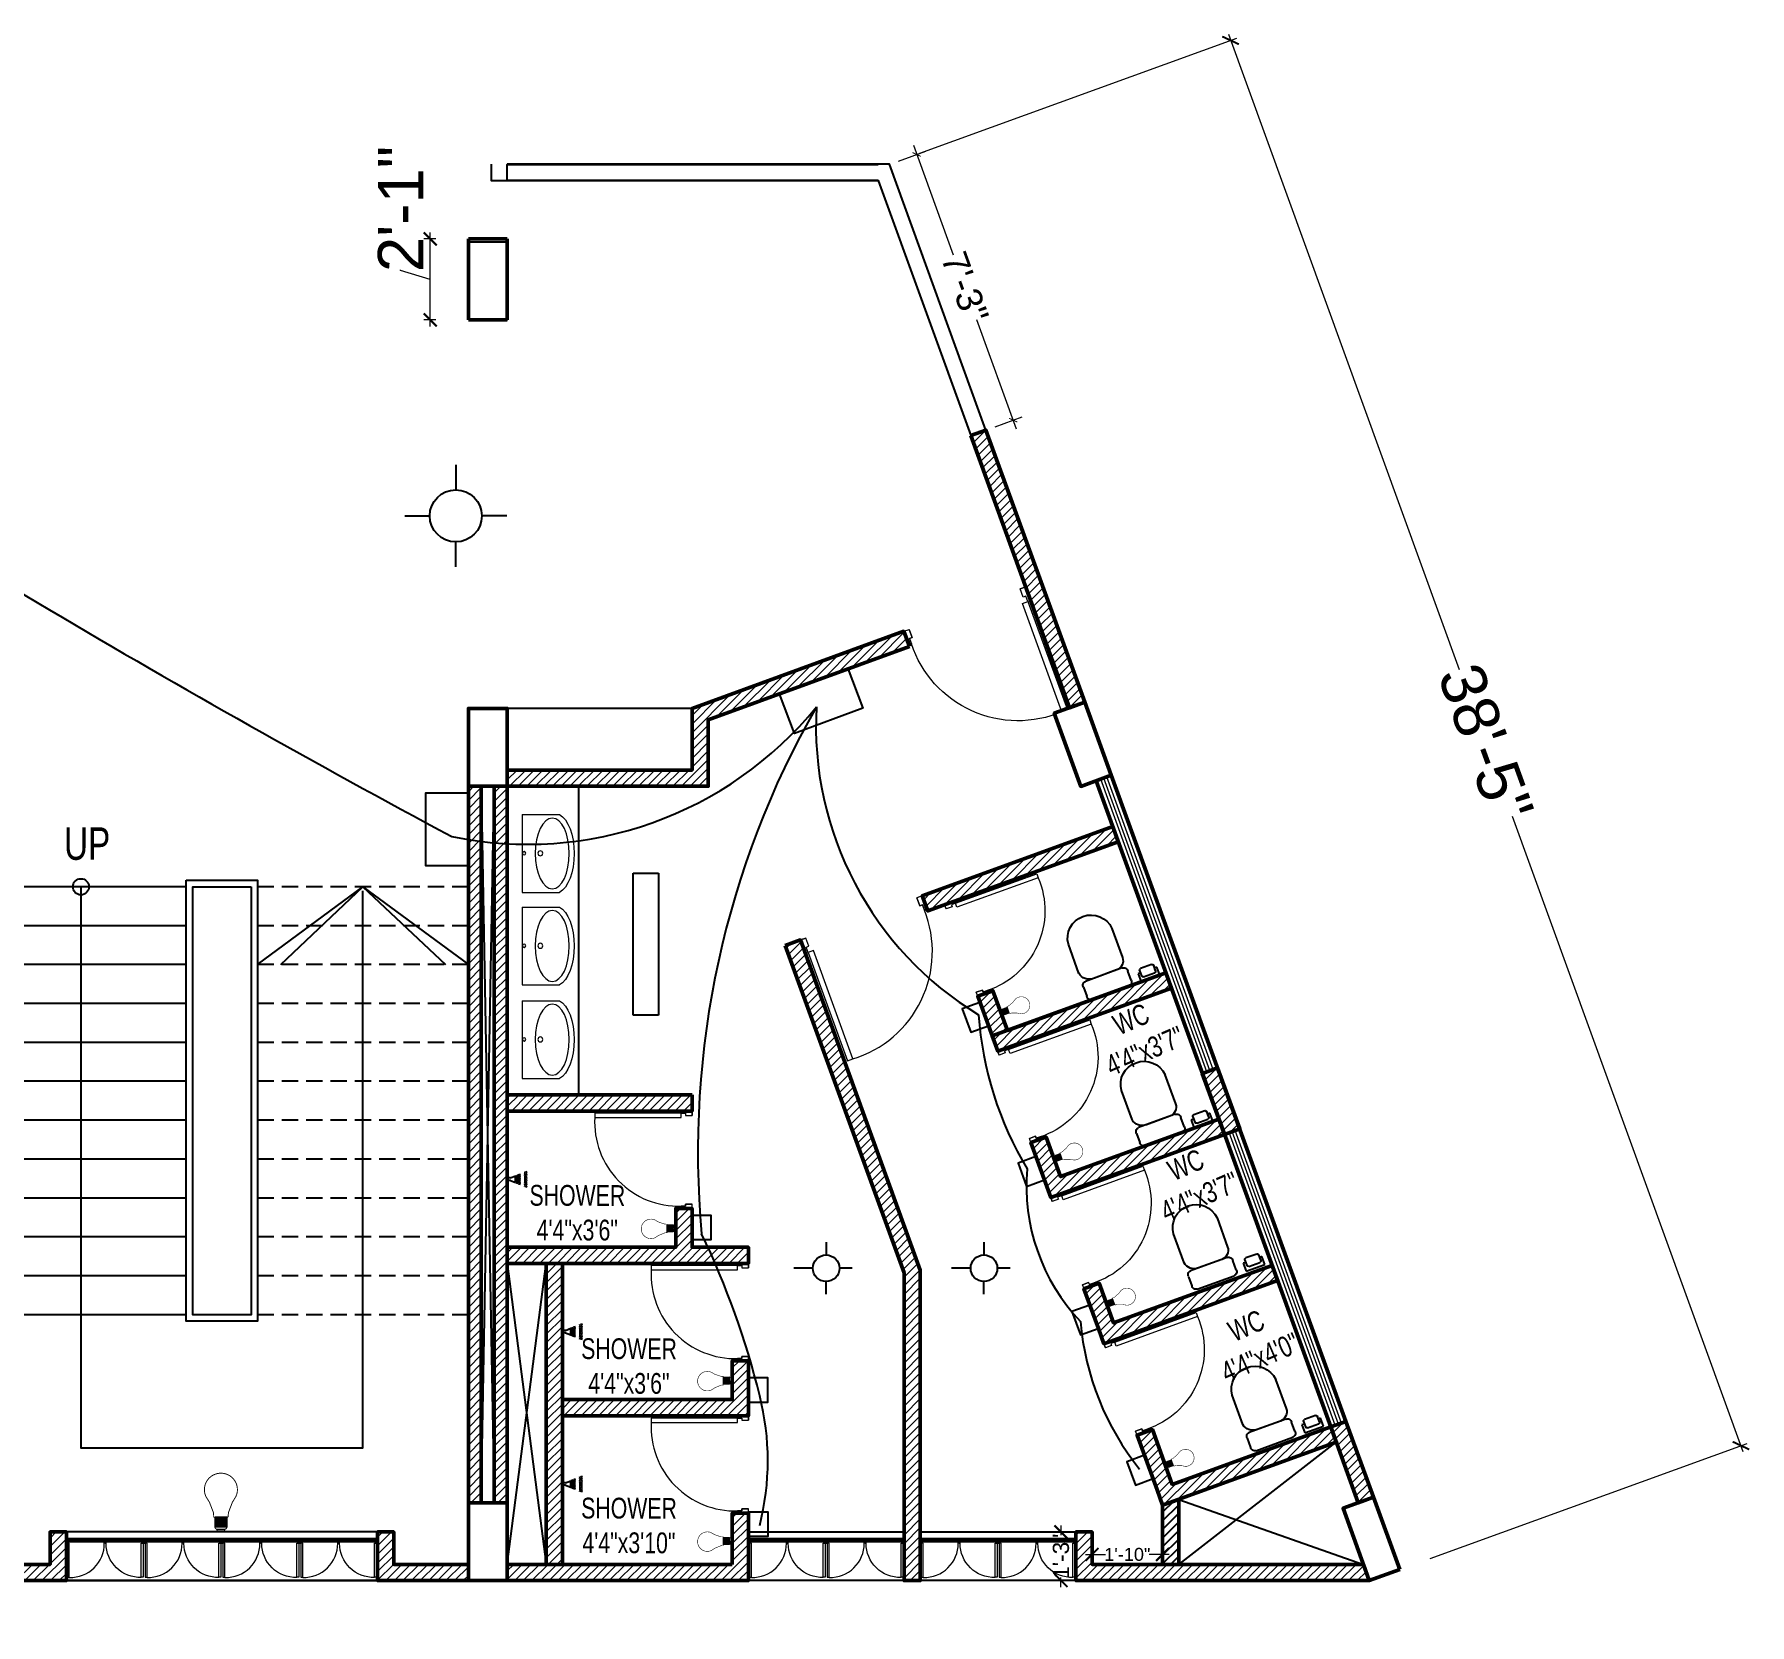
# Model space of a CAD drawing. Header units: inches. Extents: x -20263 to 10253, y -4567 to 3195.
# Drawn here: x -4555 to -4026, y 31 to 522 of the extents above; entities that cross this region are included whole.
import ezdxf

# ---------------------------------------------------------------- set-up
doc = ezdxf.new("R2010")
doc.units = ezdxf.units.IN
doc.header["$MEASUREMENT"] = 0
doc.linetypes.add('DASHED2', pattern=[0.375, 0.25, -0.125])
for name, color, linetype, lineweight in [('A-TEXT', 7, 'Continuous', 5), ('ar-DOOR-WOOD', 44, 'Continuous', 0), ('column', 1, 'Continuous', 50), ('Dimension', 18, 'Continuous', 9), ('illustr-TOILET FIXTURE', 171, 'Continuous', 0), ('Main Wall', 250, 'Continuous', 13), ('window', 160, 'Continuous', 9)]:
    doc.layers.add(name, color=color, linetype=linetype, lineweight=lineweight)
for name, color, linetype in [('BOX', 7, 'Continuous'), ('conduit', 160, 'Continuous'), ('Electrical Installation', 50, 'Continuous'), ('plug ins', 7, 'Continuous')]:
    doc.layers.add(name, color=color, linetype=linetype)
doc.layers.add('hatch brick', color=32, linetype='Continuous', lineweight=0, transparency=0.4)
doc.styles.add('SIMPLE', font='romantic.ttf')
doc.styles.get("Standard").update_dxf_attribs({"font": 'arial.ttf'})
doc.dimstyles.new('Architectural', dxfattribs={"dimtxt": 14, "dimasz": 4, "dimexe": 2, "dimexo": 10, "dimgap": 0.09, "dimtad": 0, "dimdec": 0, "dimzin": 0, "dimdsep": 46, "dimlunit": 4, "dimtxsty": 'Standard', "dimblk": 'ARCHTICK', "dimcen": 0.09, "dimdle": 2, "dimclrd": 256, "dimclre": 256, "dimclrt": 256, "dimadec": 0, "dimazin": 0, "dimtfac": 1, "dimtdec": 0, "dimtofl": 0, "dimtmove": 1, "dimatfit": 2, "dimfxl": 12, "dimtolj": 1, "dimtzin": 0, "dimlwd": -1, "dimlwe": -1, "dimarcsym": 0})
doc.dimstyles.new('Architectural small', dxfattribs={"dimtxt": 8, "dimasz": 2, "dimexe": 3, "dimexo": 3, "dimgap": 0.09, "dimtad": 0, "dimdec": 0, "dimzin": 0, "dimdsep": 46, "dimlunit": 4, "dimtxsty": 'Standard', "dimblk": 'ARCHTICK', "dimcen": 0.09, "dimdle": 3, "dimclrd": 6, "dimclre": 6, "dimclrt": 5, "dimadec": 0, "dimazin": 0, "dimtfac": 1, "dimtdec": 0, "dimtofl": 0, "dimtmove": 1, "dimatfit": 2, "dimfxl": 12, "dimtolj": 1, "dimtzin": 0, "dimlwd": 18, "dimlwe": 18, "dimarcsym": 0})

# ---------------------------------------------------------------- blocks, each defined once
blk = doc.blocks.new('_ArchTick')
at = {"color": 0, "linetype": 'ByBlock', "const_width": 0.15}
blk.add_lwpolyline([(-0.5, -0.5), (0.5, 0.5)], dxfattribs=at)
blk = doc.blocks.new('*D127')
at = {"layer": 'Defpoints', "color": 0, "transparency": 16777216}
for p in [(-4291.67, 481.67), (-4029.01, 86.5), (-4134.24, 48.28)]:
    blk.add_point(p, dxfattribs=at)
at = {"layer": 'Dimension', "transparency": 16777216}
for p, q in [((-4282.27, 485.09), (-4184.56, 520.58)), ((-4187.12, 521.78), (-4115.96, 325.88)), ((-4028.33, 84.62), (-4099.49, 280.52)), ((-4124.85, 51.69), (-4027.13, 87.18))]:
    blk.add_line(p, q, dxfattribs=at)
at = {"layer": 'Dimension', "transparency": 16777216, "xscale": 4, "yscale": 4, "zscale": 4}
for p, rotation in [((-4186.44, 519.9), 109.9628844869782), ((-4029.01, 86.5), 289.9628844869782)]:
    blk.add_blockref('_ArchTick', p, dxfattribs=dict(at, rotation=rotation))
at = {"layer": 'Dimension', "transparency": 16777216, "insert": (-4107.73, 303.2), "char_height": 14, "attachment_point": 5, "rotation": 289.9629}
blk.add_mtext('\\A1;38\'-5"', dxfattribs=at)
blk = doc.blocks.new('*D129')
at = {"layer": 'Defpoints', "color": 0, "transparency": 16777216}
for p in [(-4291.67, 481.67), (-4253.51, 402.78), (-4261.91, 399.73)]:
    blk.add_point(p, dxfattribs=at)
at = {"layer": 'Dimension', "color": 6, "lineweight": 18, "transparency": 16777216}
for p, q in [((-4284.3, 487.54), (-4272.04, 453.8)), ((-4288.85, 482.7), (-4280.45, 485.75)), ((-4252.49, 399.96), (-4264.74, 433.7)), ((-4259.09, 400.76), (-4250.69, 403.81))]:
    blk.add_line(p, q, dxfattribs=at)
at = {"layer": 'Dimension', "color": 6, "lineweight": 18, "transparency": 16777216, "xscale": 2, "yscale": 2, "zscale": 2}
for p, rotation in [((-4283.27, 484.72), 109.9610434408243), ((-4253.51, 402.78), 289.9610434408243)]:
    blk.add_blockref('_ArchTick', p, dxfattribs=dict(at, rotation=rotation))
at = {"layer": 'Dimension', "color": 5, "transparency": 16777216, "insert": (-4268.39, 443.75), "char_height": 8, "attachment_point": 5, "rotation": 289.961}
blk.add_mtext('\\A1;7\'-3"', dxfattribs=at)
blk = doc.blocks.new('DOOR_45')
at = {"layer": 'ar-DOOR-WOOD'}
for p, q in [((-11008.75, 15426.44), (-11008.75, 15424.44)), ((-10968.75, 15426.44), (-11008.75, 15426.44)), ((-11008.75, 15424.44), (-10968.75, 15424.44)), ((-10968.75, 15427.44), (-10963.75, 15427.44)), ((-10968.75, 15427.44), (-10968.75, 15426.44)), ((-10968.75, 15424.44), (-10968.75, 15426.44)), ((-10968.75, 15426.44), (-10966.75, 15426.44)), ((-10966.75, 15426.44), (-10966.75, 15425.44)), ((-10966.75, 15425.44), (-10963.75, 15425.44)), ((-10963.75, 15427.44), (-10963.75, 15425.44)), ((-10968.75, 15382.44), (-10968.75, 15383.44)), ((-10968.75, 15383.44), (-10966.75, 15383.44)), ((-10968.75, 15382.44), (-10963.75, 15382.44)), ((-10966.75, 15384.44), (-10963.75, 15384.44)), ((-10966.75, 15383.44), (-10966.75, 15384.44)), ((-10963.75, 15382.44), (-10963.75, 15384.44))]:
    blk.add_line(p, q, dxfattribs=at)
for points in [[(-10968.75, 15426.44), (-11008.75, 15426.44), (-11008.75, 15424.44), (-10968.75, 15424.44)], [(-10963.75, 15427.44), (-10968.75, 15427.44), (-10968.75, 15426.44), (-10966.75, 15426.44), (-10966.75, 15425.44), (-10963.75, 15425.44)], [(-10968.75, 15383.44), (-10968.75, 15382.44), (-10963.75, 15382.44), (-10963.75, 15384.44), (-10966.75, 15384.44), (-10966.75, 15383.44)]]:
    blk.add_lwpolyline(points, close=True, dxfattribs=at)
blk.add_arc((-10969.89, 15422.35), 38.92, 176.90834, 271.67702, dxfattribs=at)
blk = doc.blocks.new('T-FIX-027')
at = {"layer": 'illustr-TOILET FIXTURE'}
for p, q in [((-11843.84, 14568.89), (-11843.84, 14557.43)), ((-11843.84, 14568.89), (-11843.84, 14557.43)), ((-11843.84, 14568.89), (-11819.84, 14568.89)), ((-11843.84, 14568.89), (-11819.84, 14568.89)), ((-11819.84, 14568.89), (-11819.84, 14557.43)), ((-11819.84, 14568.89), (-11819.84, 14557.43))]:
    blk.add_line(p, q, dxfattribs=at)
for centre, radius in [((-11831.91, 14568.32), 0.508), ((-11831.91, 14568.32), 0.508), ((-11831.91, 14563.34), 0.762), ((-11831.91, 14563.34), 0.762)]:
    blk.add_circle(centre, radius, dxfattribs=at)
blk.add_ellipse((-11831.84, 14559.64), major_axis=(-10.93, 0), ratio=0.480383, dxfattribs=at)
blk.add_ellipse((-11831.84, 14559.64), major_axis=(-10.93, 0), ratio=0.480383, dxfattribs=at)
blk.add_ellipse((-11831.84, 14558.89), major_axis=(-12.37, 0), ratio=0.48498, start_param=6.528919, end_param=9.179045, dxfattribs=at)
blk.add_ellipse((-11831.84, 14558.89), major_axis=(-12.37, 0), ratio=0.48498, start_param=6.528919, end_param=9.179045, dxfattribs=at)
blk = doc.blocks.new('stair final')
for points in [[(82, 124), (82, -90), (-70, -90), (-70, 124)], [(-37.5, 124), (-37.5, -49), (49.5, -49), (49.5, 122.75)], [(17, 100), (49.5, 124), (82, 100)], [(24.2, 100), (49.5, 124)], [(49.5, 124), (75, 100)], [(82, -8), (82, -90)]]:
    blk.add_lwpolyline(points)
blk.add_lwpolyline([(-5, 126), (17, 126), (17, -10), (-5, -10)], close=True)
blk.add_circle((-37.5, 124), 2.49)
at = {"layer": 'BOX', "ltscale": 2000}
for p, q in [((-5, 124), (-70, 124)), ((-5, 112), (-70, 112)), ((-5, 100), (-70, 100)), ((-5, 88), (-70, 88)), ((-5, 76), (-70, 76)), ((-5, 64), (-70, 64)), ((-5, 52), (-70, 52)), ((-5, 40), (-70, 40)), ((-5, 28), (-70, 28)), ((-5, 16), (-70, 16)), ((-5, 4), (-70, 4)), ((-5, -8), (-70, -8)), ((0, -8), (-3, -8)), ((15, -8), (12, -8))]:
    blk.add_line(p, q, dxfattribs=at)
at = {"layer": 'BOX', "linetype": 'DASHED2', "ltscale": 20}
for p, q in [((82, 124), (17, 124)), ((82, 112), (17, 112)), ((82, 100), (17, 100)), ((82, 88), (17, 88)), ((82, 76), (17, 76)), ((82, 64), (17, 64)), ((82, 52), (17, 52)), ((82, 40), (17, 40)), ((82, 28), (17, 28)), ((82, 16), (17, 16)), ((82, 4), (17, 4)), ((82, -8), (17, -8))]:
    blk.add_line(p, q, dxfattribs=at)
at = {"layer": 'BOX', "ltscale": 2000}
for points in [[(17, 124), (17, -10), (-5, -10), (-5, 124)], [(-3, 124), (15, 124)]]:
    blk.add_lwpolyline(points, dxfattribs=at)
blk.add_lwpolyline([(15, 124), (15, -8), (-3, -8), (-3, 124)], close=True, dxfattribs=at)
blk = doc.blocks.new('wc')
at = {"linetype": 'Continuous'}
for p, q in [((17796.16, 10413.89), (17808.33, 10413.89)), ((17795.02, 10409.39), (17795.02, 10412.39)), ((17809.55, 10412.39), (17809.55, 10409.39)), ((17795.14, 10404.89), (17795.14, 10395.33)), ((17808.24, 10407.89), (17796.16, 10407.89)), ((17806.43, 10407.89), (17798.79, 10407.89)), ((17809.43, 10395.33), (17809.43, 10404.89)), ((17802.29, 10388.83), (17802.29, 10388.83))]:
    blk.add_line(p, q, dxfattribs=at)
for centre, radius, start, end in [((17796.22, 10412.67), 1.22, 92.839, 193.0763), ((17808.28, 10412.6), 1.29, 350.3937, 88.0376), ((17796.22, 10409.11), 1.22, 166.9235, 267.161), ((17808.21, 10409.24), 1.35, 271.2066, 6.2687), ((17798.7, 10404.28), 3.61, 88.6213, 170.3077), ((17806.43, 10404.89), 3, 0, 90), ((17802.2, 10395.91), 7.08, 184.6705, 270.7333), ((17802.38, 10395.91), 7.08, 269.2667, 355.3295)]:
    blk.add_arc(centre, radius, start, end, dxfattribs=at)
blk = doc.blocks.new('nap')
at = {"linetype": 'Continuous'}
for p, q in [((17810.88, 10410.98), (17810.88, 10413.6)), ((17810.88, 10413.6), (17817, 10413.6)), ((17817, 10413.6), (17817, 10410.98)), ((17811.65, 10410.98), (17810.88, 10410.98)), ((17811.65, 10410.19), (17811.65, 10411.93)), ((17812.15, 10412.43), (17815.76, 10412.43)), ((17815.76, 10409.69), (17812.15, 10409.69)), ((17816.26, 10411.93), (17816.26, 10410.19)), ((17817, 10410.98), (17816.26, 10410.98))]:
    blk.add_line(p, q, dxfattribs=at)
for centre, start, end in [((17812.15, 10411.93), 90, 180), ((17812.15, 10410.19), 180, 270), ((17815.76, 10411.93), 0, 90), ((17815.76, 10410.19), 270, 0)]:
    blk.add_arc(centre, 0.5, start, end, dxfattribs=at)
blk = doc.blocks.new('toilet stair block final')
h = blk.add_hatch()
h.set_pattern_fill('ANSI31', color=256, scale=15)
h.set_pattern_definition([(45, (1.7069, -4.6996), (-1.325825, 1.325825), [])])
h.paths.add_polyline_path([(145.14, -46.57), (150.14, -44.75), (150.14, -64.82), (145.14, -64.82)])
at = {"layer": 'hatch brick'}
h = blk.add_hatch(dxfattribs=at)
h.set_pattern_fill('ANSI31', color=256, scale=15)
h.paths.add_polyline_path([(85.96, 283.35), (116.45, 199.41), (121.15, 201.12), (90.63, 285.05)])
h = blk.add_hatch(dxfattribs=at)
h.set_pattern_fill('ANSI31', color=256, scale=15)
edge = h.paths.add_edge_path()
edge.add_line((67.04, 218.27), (65.33, 222.97))
edge.add_line((65.33, 222.97), (0, 199.18))
edge.add_line((0, 199.18), (0, 180.18))
edge.add_line((0, 180.18), (-57, 180.18))
edge.add_line((-57, 180.18), (-57, 175.18))
edge.add_line((-57, 175.18), (5, 175.18))
edge.add_line((5, 175.18), (5, 195.68))
edge.add_line((5, 195.68), (67.04, 218.27))
h = blk.add_hatch(dxfattribs=at)
h.set_pattern_fill('ANSI31', color=256, scale=15)
h.paths.add_polyline_path([(-233, 175.18), (-233, -45.82), (-229, -45.82), (-229, 175.18)])
h = blk.add_hatch(dxfattribs=at)
h.set_pattern_fill('ANSI31', color=256, scale=15)
h.set_pattern_definition([(45, (7, 0), (-1.325825, 1.325825), [])])
h.paths.add_polyline_path([(-225, 175.18), (-225, -45.82), (-221, -45.82), (-221, 175.18)])
h = blk.add_hatch(dxfattribs=at)
h.set_pattern_fill('ANSI31', color=256, scale=15)
h.set_pattern_definition([(45, (164, 0), (-1.325825, 1.325825), [])])
h.paths.add_polyline_path([(-69, 175.18), (-69, -45.82), (-65, -45.82), (-65, 175.18)])
h = blk.add_hatch(dxfattribs=at)
h.set_pattern_fill('ANSI31', color=256, scale=15)
h.paths.add_polyline_path([(-61, 175.18), (-61, -45.82), (-57, -45.82), (-57, 175.18)])
h = blk.add_hatch(dxfattribs=at)
h.set_pattern_fill('ANSI31', color=256, scale=15)
h.set_pattern_definition([(45, (-1.4041, 77.1201), (-1.325825, 1.325825), [])])
h.paths.add_polyline_path([(131.46, 158.06), (72.72, 136.72), (71.01, 141.42), (129.75, 162.76)])
h = blk.add_hatch(dxfattribs=at)
h.set_pattern_fill('ANSI31', color=256, scale=15)
edge = h.paths.add_edge_path()
edge.add_line((28.72, 126.06), (33.42, 127.77))
edge.add_line((33.42, 127.77), (70.4, 25.94))
edge.add_line((70.4, 25.94), (70.4, -69.82))
edge.add_line((70.4, -69.82), (65.4, -69.82))
edge.add_line((65.4, -69.82), (65.4, 25.06))
edge.add_line((65.4, 25.06), (28.72, 126.06))
h = blk.add_hatch(dxfattribs=at)
h.set_pattern_fill('ANSI31', color=256, scale=15)
h.set_pattern_definition([(45, (-1.0627, 76.1802), (-1.325825, 1.325825), [])])
edge = h.paths.add_edge_path()
edge.add_line((94.28, 93.48), (88.13, 110.4))
edge.add_line((88.13, 110.4), (92.83, 112.11))
edge.add_line((92.83, 112.11), (97.27, 99.88))
edge.add_line((97.27, 99.88), (146.14, 117.64))
edge.add_line((146.14, 117.64), (147.85, 112.94))
edge.add_line((147.85, 112.94), (94.28, 93.48))
h = blk.add_hatch(dxfattribs=at)
h.set_pattern_fill('ANSI31', color=256, scale=15)
h.set_pattern_definition([(45, (-56625.152, -18759.7349), (-1.325825215, 1.325825215), [])])
edge = h.paths.add_edge_path()
edge.add_line((157.41, 86.62), (162.11, 88.33))
edge.add_line((162.11, 88.33), (168.94, 69.53))
edge.add_line((168.94, 69.53), (164.23, 67.82))
edge.add_line((164.23, 67.82), (157.4, 86.62))
h = blk.add_hatch(dxfattribs=at)
h.set_pattern_fill('ANSI31', color=256, scale=15)
h.paths.add_polyline_path([(0, 80), (0, 75), (-57, 75), (-57, 80)])
h = blk.add_hatch(dxfattribs=at)
h.set_pattern_fill('ANSI31', color=256, scale=15)
h.set_pattern_definition([(45, (15.3236, 31.0638), (-1.325825, 1.325825), [])])
edge = h.paths.add_edge_path()
edge.add_line((110.66, 48.37), (104.52, 65.29))
edge.add_line((104.52, 65.29), (109.22, 66.99))
edge.add_line((109.22, 66.99), (113.66, 54.77))
edge.add_line((113.66, 54.77), (162.52, 72.52))
edge.add_line((162.52, 72.52), (164.23, 67.82))
edge.add_line((164.23, 67.82), (110.66, 48.37))
h = blk.add_hatch(dxfattribs=at)
h.set_pattern_fill('ANSI31', color=256, scale=15)
h.paths.add_polyline_path([(0, 28), (-57, 28), (-57, 33), (-5, 33), (-5, 45), (0, 45), (0, 33), (17.4, 33), (17.4, 28)])
h = blk.add_hatch(dxfattribs=at)
h.set_pattern_fill('ANSI31', color=256, scale=15)
h.paths.add_polyline_path([(-45, -64.82), (-40, -64.82), (-40, 28), (-45, 28)])
h = blk.add_hatch(dxfattribs=at)
h.set_pattern_fill('ANSI31', color=256, scale=15)
h.set_pattern_definition([(45, (15.3236, 31.0638), (-1.325825, 1.325825), [])])
h.paths.add_polyline_path([(125.34, 7.95), (120.9, 20.17), (125.6, 21.88), (130.04, 9.66), (178.91, 27.41), (180.62, 22.71), (127.05, 3.25)])
h = blk.add_hatch(dxfattribs=at)
h.set_pattern_fill('ANSI31', color=256, scale=15)
h.set_pattern_definition([(45, (17.4023, 0), (-1.325825, 1.325825), [])])
h.paths.add_polyline_path([(-40, -14), (12.4, -14), (12.4, -2), (17.4, -2), (17.4, -19), (-40, -19)])
h = blk.add_hatch(dxfattribs=at)
h.set_pattern_fill('ANSI31', color=256, scale=15)
h.paths.add_polyline_path([(201.71, -20.7), (197.01, -22.41), (205.51, -45.81), (210.21, -44.1)])
h = blk.add_hatch(dxfattribs=at)
h.set_pattern_fill('ANSI31', color=256, scale=15)
h.set_pattern_definition([(45, (33.4168, -18.7522), (-1.325825, 1.325825), [])])
h.paths.add_polyline_path([(143.44, -41.87), (137.29, -24.95), (141.99, -23.24), (148.14, -40.16), (197.01, -22.41), (198.72, -27.11), (145.14, -46.57)])
h = blk.add_hatch(dxfattribs=at)
h.set_pattern_fill('ANSI31', color=256, scale=15)
h.paths.add_polyline_path([(12.4, -64.82), (0, -64.82), (-57, -64.82), (-57, -69.82), (17.4, -69.82), (17.4, -49), (12.4, -49)])
h = blk.add_hatch(dxfattribs=at)
h.set_pattern_fill('ANSI31', color=256, scale=15)
h.paths.add_polyline_path([(-193, -64.82), (-193, -54.82), (-198, -54.82), (-198, -64.82), (-221, -64.82), (-221, -69.82), (-193, -69.82)])
h = blk.add_hatch(dxfattribs=at)
h.set_pattern_fill('ANSI31', color=256, scale=15)
h.paths.add_polyline_path([(-97, -64.82), (-97, -69.82), (-69, -69.82), (-69, -64.82), (-92, -64.82), (-92, -54.82), (-97, -54.82)])
h = blk.add_hatch(dxfattribs=at)
h.set_pattern_fill('ANSI31', color=256, scale=15)
h.paths.add_polyline_path([(118.4, -54.82), (123.4, -54.82), (123.4, -64.82), (207.11, -64.82), (208.92, -69.82), (118.4, -69.82)])
for points in [[(-62, 367), (-62, 362), (57.4, 362), (85.96, 283.35)], [(90.63, 285.05), (60.9, 367), (-57, 367)], [(-229, 175.18), (-225, -45.82)], [(-229, -45.82), (-225, 175.18)], [(-65, -45.82), (-61, 175.18)], [(-65, 175.18), (-61, -45.82)], [(-57, 28), (-45, -64.82)], [(-57, -64.82), (-45, 28)], [(150.14, -64.82), (198.72, -27.11)], [(150.14, -44.75), (207.11, -64.82)]]:
    blk.add_lwpolyline(points)
at = {"color": 0, "lineweight": 50}
for points in [[(85.96, 283.35), (116.45, 199.41), (121.15, 201.12), (90.63, 285.05), (85.96, 283.35)], [(67.04, 218.27), (65.33, 222.97), (0, 199.18), (0, 180.18), (-57, 180.18), (-57, 175.18), (5, 175.18), (5, 195.68), (67.04, 218.27)], [(124.63, 176.85), (197.01, -22.41), (201.71, -20.7), (129.33, 178.56)], [(28.72, 126.06), (33.42, 127.77), (70.4, 25.94), (70.4, -69.82), (65.4, -69.82), (65.4, 25.06), (28.72, 126.06)], [(94.28, 93.48), (88.13, 110.4), (92.83, 112.11), (97.27, 99.88), (146.14, 117.64), (147.85, 112.94), (94.28, 93.48), (94.28, 93.48)], [(157.41, 86.62), (162.11, 88.33), (168.94, 69.53), (164.23, 67.82), (157.4, 86.62)], [(0, 80), (0, 75), (-57, 75), (-57, 80), (0, 80)], [(110.66, 48.37), (104.52, 65.29), (109.22, 66.99), (113.66, 54.77), (162.52, 72.52), (164.23, 67.82), (110.66, 48.37), (110.66, 48.37)], [(0, 28), (-57, 28), (-57, 33), (-5, 33), (-5, 45), (0, 45), (0, 33), (17.4, 33), (17.4, 28), (0, 28)], [(125.34, 7.95), (120.9, 20.17), (125.6, 21.88), (130.04, 9.66), (178.91, 27.41), (180.62, 22.71), (127.05, 3.25), (125.34, 7.95)], [(143.44, -41.87), (137.29, -24.95), (141.99, -23.24), (148.14, -40.16), (197.01, -22.41), (198.72, -27.11), (145.14, -46.57), (143.44, -41.87)], [(12.4, -64.82), (0, -64.82), (0, -64.82), (-57, -64.82), (-57, -69.82), (17.4, -69.82), (17.4, -69.82), (17.4, -49), (12.4, -49), (12.4, -64.82)]]:
    blk.add_lwpolyline(points, dxfattribs=at)
at = {"color": 1, "lineweight": 50}
for points in [[(129.33, 178.56), (121.14, 201.12), (111.74, 197.7), (119.93, 175.15)], [(218.32, -66.4), (210.21, -44.07), (200.81, -47.49), (208.92, -69.82)]]:
    blk.add_lwpolyline(points, close=True, dxfattribs=at)
blk.add_lwpolyline([(-57, 175.18), (-69, 175.18), (-69, 199.18), (-57, 199.18), (-57, 175.18)], dxfattribs=at)
at = {"color": 0, "lineweight": 50}
for points in [[(-61, 175.18), (-61, -45.82), (-57, -45.82), (-57, 175.18)], [(131.46, 158.06), (72.72, 136.72), (71.01, 141.42), (129.75, 162.76)], [(147.85, 112.94), (94.28, 93.48), (92.57, 98.18), (146.14, 117.64)], [(-45, -64.82), (-40, -64.82), (-40, 28), (-45, 28)], [(-40, -14), (12.4, -14), (12.4, -2), (17.4, -2), (17.4, -19), (-40, -19)], [(201.71, -20.7), (197.01, -22.41), (205.51, -45.81), (210.21, -44.1)], [(145.14, -46.57), (150.14, -44.75), (150.14, -64.82), (145.14, -64.82)], [(-193, -64.82), (-193, -54.82), (-198, -54.82), (-198, -64.82), (-221, -64.82), (-221, -69.82), (-193, -69.82)], [(-97, -64.82), (-97, -69.82), (-69, -69.82), (-69, -64.82), (-92, -64.82), (-92, -54.82), (-97, -54.82)], [(118.4, -54.82), (118.4, -54.82), (123.4, -54.82), (123.4, -64.82), (207.11, -64.82), (208.92, -69.82), (118.4, -69.82)]]:
    blk.add_lwpolyline(points, close=True, dxfattribs=at)
blk.add_lwpolyline([(-193, -69.82), (-97, -69.82), (-97, -54.82), (-193, -54.82)], close=True)
at = {"layer": 'BOX', "ltscale": 2000}
for p, q in [((0, 199.18), (-57, 199.18)), ((-57, 175.18), (-57, 80.18)), ((-35, 175.18), (-35, 80.18))]:
    blk.add_line(p, q, dxfattribs=at)
for points in [[(65.4, -69.82), (17.4, -69.82), (17.4, -54.82), (65.4, -54.82)], [(118.4, -69.82), (70.4, -69.82), (70.4, -54.82), (118.4, -54.82)]]:
    blk.add_lwpolyline(points, close=True, dxfattribs=at)
at = {"layer": 'Main Wall', "color": 1, "lineweight": 50}
for points in [[(-233, 175.18), (-221, 175.18), (-221, 199.18), (-233, 199.18), (-233, 175.18)], [(-233, -69.82), (-221, -69.82), (-221, -45.82), (-233, -45.82), (-233, -69.82)], [(-69, -69.82), (-57, -69.82), (-57, -45.82), (-69, -45.82), (-69, -69.82)]]:
    blk.add_lwpolyline(points, dxfattribs=at)
at = {"layer": 'Main Wall', "color": 0, "lineweight": 50}
for points in [[(-233, 175.18), (-233, -45.82), (-229, -45.82), (-229, 175.18)], [(-225, 175.18), (-225, -45.82), (-221, -45.82), (-221, 175.18)], [(-69, 175.18), (-69, -45.82), (-65, -45.82), (-65, 175.18)]]:
    blk.add_lwpolyline(points, close=True, dxfattribs=at)
at = {"layer": 'window', "ltscale": 2000}
for points in [[(158.82, 87.14), (126.05, 177.37)], [(159.76, 87.48), (126.98, 177.71)], [(160.7, 87.82), (127.92, 178.05)], [(200.3, -21.21), (167.53, 69.02)], [(198.42, -21.9), (165.65, 68.34)], [(199.36, -21.55), (166.59, 68.68)]]:
    blk.add_lwpolyline(points, dxfattribs=at)
at = {"extrusion": (0, 0, -1)}
for p, xscale, yscale, zscale, rotation in [((16117.31, 4701.45), 0.8888892124533201, 0.8888892124533201, -0.8888892124533201, 69.99006771556789), ((3281.08, -12023.71), 0.6666666666666669, 0.6666666666666669, -0.6666666666666669, 340.0389565718659), ((3264.7, -12068.82), 0.6666666666666669, 0.6666666666666669, -0.6666666666666669, 340.0389565718659), ((3248.31, -12113.94), 0.6666666666666669, 0.6666666666666669, -0.6666666666666669, 340.0389565718659), ((3231.93, -12159.05), 0.6666666666666669, 0.6666666666666669, -0.6666666666666669, 340.0389565718659)]:
    blk.add_blockref('DOOR_45', p, dxfattribs=dict(at, xscale=xscale, yscale=yscale, zscale=zscale, rotation=rotation))
blk.add_blockref('stair final', (-151, 20.18))
at = {"extrusion": (0, 0, -1), "zscale": -1, "rotation": 160.0389565718658}
for name, p in [('wc', (20158.79, 3822.37)), ('nap', (20157.38, 3822.57)), ('wc', (20142.41, 3777.25)), ('nap', (20141, 3777.46)), ('wc', (20126.36, 3733.08)), ('nap', (20124.95, 3733.28)), ('wc', (20108.27, 3683.26)), ('nap', (20106.86, 3683.46))]:
    blk.add_blockref(name, p, dxfattribs=at)
at = {"xscale": 0.666666606798147, "yscale": 0.666666606798147, "zscale": 0.666666606798147}
for p in [(7309.17, -10209.96), (7326.57, -10256.96), (7326.57, -10303.96)]:
    blk.add_blockref('DOOR_45', p, dxfattribs=at)
at = {"layer": 'illustr-TOILET FIXTURE', "extrusion": (0, 0, -1), "zscale": -1, "rotation": 270}
for p in [(-14516.54, -11677.4), (-14516.54, -11705.92), (-14516.54, -11734.81)]:
    blk.add_blockref('T-FIX-027', p, dxfattribs=at)
at = {"layer": 'Main Wall', "xscale": 0.888888888888914, "yscale": 0.888888888888914, "zscale": 0.888888888888914, "rotation": 109.9621850072985}
blk.add_blockref('DOOR_45', (9595.65, 13969.5), dxfattribs=at)
blk = doc.blocks.new('DOOR_40')
at = {"layer": 'ar-DOOR-WOOD'}
for p, q in [((-11029.1, 15421.4), (-11064.1, 15421.4)), ((-11064.1, 15421.4), (-11064.1, 15419.4)), ((-11064.1, 15419.4), (-11029.1, 15419.4)), ((-11029.1, 15422.4), (-11024.1, 15422.4)), ((-11029.1, 15422.4), (-11029.1, 15421.4)), ((-11029.1, 15419.4), (-11029.1, 15421.4)), ((-11029.1, 15421.4), (-11027.1, 15421.4)), ((-11027.1, 15421.4), (-11027.1, 15420.4)), ((-11027.1, 15420.4), (-11024.1, 15420.4)), ((-11024.1, 15422.4), (-11024.1, 15420.4)), ((-11029.1, 15383.4), (-11027.1, 15383.4)), ((-11029.1, 15382.4), (-11029.1, 15383.4)), ((-11029.1, 15382.4), (-11024.1, 15382.4)), ((-11027.1, 15383.4), (-11027.1, 15384.4)), ((-11027.1, 15384.4), (-11024.1, 15384.4)), ((-11024.1, 15382.4), (-11024.1, 15384.4))]:
    blk.add_line(p, q, dxfattribs=at)
blk.add_arc((-11029.4, 15418.2), 34.8, 178.03, 270.3561, dxfattribs=at)
blk = doc.blocks.new('ftt')
at = {"layer": 'plug ins', "linetype": 'Continuous'}
for p, q in [((76688.16, 107266.81), (76688.07, 107267.06)), ((76688.16, 107266.81), (76688.07, 107267.06)), ((76688.3, 107266.45), (76688.2, 107266.7)), ((76688.3, 107266.45), (76688.2, 107266.7)), ((76688.44, 107266.09), (76688.34, 107266.34)), ((76688.44, 107266.09), (76688.34, 107266.34)), ((76688.77, 107266.81), (76688.7, 107267.06)), ((76688.87, 107266.45), (76688.8, 107266.7)), ((76688.97, 107266.09), (76688.9, 107266.34)), ((76689.34, 107266.81), (76689.3, 107267.06)), ((76689.41, 107266.45), (76689.36, 107266.7)), ((76689.47, 107266.09), (76689.43, 107266.34)), ((76689.9, 107266.81), (76689.87, 107267.06)), ((76689.93, 107266.45), (76689.91, 107266.7)), ((76689.96, 107266.09), (76689.94, 107266.34)), ((76690.44, 107266.81), (76690.44, 107267.06)), ((76690.44, 107266.45), (76690.44, 107266.7)), ((76690.44, 107266.09), (76690.44, 107266.34)), ((76690.92, 107266.09), (76690.94, 107266.34)), ((76690.95, 107266.45), (76690.98, 107266.7)), ((76690.99, 107266.81), (76691.01, 107267.06)), ((76691.41, 107266.09), (76691.46, 107266.34)), ((76691.48, 107266.45), (76691.52, 107266.7)), ((76691.54, 107266.81), (76691.59, 107267.06)), ((76691.91, 107266.09), (76691.98, 107266.34)), ((76692.01, 107266.45), (76692.09, 107266.7)), ((76692.12, 107266.81), (76692.19, 107267.06)), ((76692.45, 107266.09), (76692.54, 107266.34)), ((76692.58, 107266.45), (76692.68, 107266.7)), ((76692.72, 107266.81), (76692.82, 107267.06)), ((76688.98, 107264.67), (76688.89, 107264.92)), ((76688.98, 107264.67), (76688.89, 107264.92)), ((76689.12, 107264.31), (76689.02, 107264.56)), ((76689.12, 107264.31), (76689.02, 107264.56)), ((76689.26, 107263.95), (76689.16, 107264.2)), ((76689.26, 107263.95), (76689.16, 107264.2)), ((76689.37, 107264.67), (76689.3, 107264.92)), ((76689.39, 107263.6), (76689.3, 107263.85)), ((76689.39, 107263.6), (76689.3, 107263.85)), ((76689.47, 107264.31), (76689.4, 107264.56)), ((76689.44, 107263.47), (76691.44, 107263.47)), ((76690.06, 107261.85), (76689.44, 107263.47)), ((76690.06, 107261.85), (76689.44, 107263.47)), ((76690.06, 107261.85), (76689.44, 107263.47)), ((76689.57, 107263.95), (76689.5, 107264.2)), ((76689.67, 107263.6), (76689.6, 107263.85)), ((76689.74, 107264.67), (76689.69, 107264.92)), ((76689.8, 107264.31), (76689.76, 107264.56)), ((76689.87, 107263.95), (76689.82, 107264.2)), ((76689.93, 107263.6), (76689.89, 107263.85)), ((76690.06, 107261.85), (76690.06, 107260.87)), ((76690.09, 107264.67), (76690.07, 107264.92)), ((76690.12, 107264.31), (76690.1, 107264.56)), ((76690.16, 107263.95), (76690.13, 107264.2)), ((76690.19, 107263.6), (76690.17, 107263.85)), ((76690.44, 107264.67), (76690.44, 107264.92)), ((76690.44, 107264.31), (76690.44, 107264.56)), ((76690.44, 107263.95), (76690.44, 107264.2)), ((76690.44, 107263.6), (76690.44, 107263.85)), ((76690.69, 107263.6), (76690.71, 107263.85)), ((76690.72, 107263.95), (76690.74, 107264.2)), ((76690.75, 107264.31), (76690.78, 107264.56)), ((76690.79, 107264.67), (76690.81, 107264.92)), ((76690.81, 107261.85), (76691.44, 107263.47)), ((76690.81, 107261.85), (76690.81, 107260.87)), ((76690.94, 107263.6), (76690.99, 107263.85)), ((76691.01, 107263.95), (76691.06, 107264.2)), ((76691.08, 107264.31), (76691.12, 107264.56)), ((76691.14, 107264.67), (76691.19, 107264.92)), ((76691.21, 107263.6), (76691.28, 107263.85)), ((76691.31, 107263.95), (76691.38, 107264.2)), ((76691.41, 107264.31), (76691.48, 107264.56)), ((76691.48, 107263.6), (76691.58, 107263.85)), ((76691.51, 107264.67), (76691.58, 107264.92)), ((76691.62, 107263.95), (76691.72, 107264.2)), ((76691.76, 107264.31), (76691.85, 107264.56)), ((76691.9, 107264.67), (76691.99, 107264.92))]:
    blk.add_line(p, q, dxfattribs=at)
blk = doc.blocks.new('drter')
at = {"layer": 'plug ins', "rotation": 90}
blk.add_blockref('ftt', (183966.31, 30586.27), dxfattribs=at)
blk = doc.blocks.new('*D123')
at = {"layer": 'Defpoints', "color": 0, "transparency": 16777216}
for p in [(-4234.17, 59.86), (-4238.76, 44.86), (-4234.17, 44.86)]:
    blk.add_point(p, dxfattribs=at)
at = {"layer": 'Dimension', "transparency": 16777216}
for p, q in [((-4244.17, 59.86), (-4240.76, 59.86)), ((-4238.76, 61.86), (-4238.76, 58.86)), ((-4244.17, 44.86), (-4240.76, 44.86)), ((-4238.76, 42.86), (-4238.76, 45.86))]:
    blk.add_line(p, q, dxfattribs=at)
at = {"layer": 'Dimension', "transparency": 16777216, "xscale": 4, "yscale": 4, "zscale": 4}
for p, rotation in [((-4238.76, 59.86), 90), ((-4238.76, 44.86), 270)]:
    blk.add_blockref('_ArchTick', p, dxfattribs=dict(at, rotation=rotation))
at = {"layer": 'Dimension', "transparency": 16777216, "insert": (-4238.76, 52.36), "char_height": 14, "attachment_point": 5, "rotation": 90}
blk.add_mtext('\\A1;{\\H0.35714x;1\'-3"}', dxfattribs=at)
blk = doc.blocks.new('*D124')
at = {"layer": 'Defpoints', "color": 0, "transparency": 16777216}
for p in [(-4207.43, 52.93), (-4229.17, 49.86), (-4207.43, 49.86)]:
    blk.add_point(p, dxfattribs=at)
at = {"layer": 'Dimension', "transparency": 16777216}
for p, q in [((-4229.17, 59.86), (-4229.17, 54.93)), ((-4207.43, 59.86), (-4207.43, 54.93)), ((-4231.17, 52.93), (-4225.07, 52.93)), ((-4205.43, 52.93), (-4211.53, 52.93))]:
    blk.add_line(p, q, dxfattribs=at)
at = {"layer": 'Dimension', "transparency": 16777216, "xscale": 4, "yscale": 4, "zscale": 4, "rotation": 180}
blk.add_blockref('_ArchTick', (-4229.17, 52.93), dxfattribs=at)
at = {"layer": 'Dimension', "transparency": 16777216, "xscale": 4, "yscale": 4, "zscale": 4}
blk.add_blockref('_ArchTick', (-4207.43, 52.93), dxfattribs=at)
at = {"layer": 'Dimension', "transparency": 16777216, "insert": (-4218.3, 52.93), "char_height": 14, "attachment_point": 5}
blk.add_mtext('\\A1;{\\H0.28571x;1\'-10"}', dxfattribs=at)
blk = doc.blocks.new('*D125')
at = {"layer": 'Defpoints', "color": 0, "transparency": 16777216}
for p in [(-4433.31, 458.67), (-4421.57, 458.67), (-4421.57, 433.67)]:
    blk.add_point(p, dxfattribs=at)
at = {"layer": 'Dimension', "transparency": 16777216}
for p, q in [((-4433.31, 431.67), (-4433.31, 460.67)), ((-4431.57, 458.67), (-4435.31, 458.67)), ((-4442.48, 448.92), (-4442.48, 449.1)), ((-4433.31, 446.17), (-4442.48, 448.92)), ((-4431.57, 433.67), (-4435.31, 433.67))]:
    blk.add_line(p, q, dxfattribs=at)
at = {"layer": 'Dimension', "transparency": 16777216, "xscale": 4, "yscale": 4, "zscale": 4}
for p, rotation in [((-4433.31, 458.67), 90), ((-4433.31, 433.67), 270)]:
    blk.add_blockref('_ArchTick', p, dxfattribs=dict(at, rotation=rotation))
at = {"layer": 'Dimension', "transparency": 16777216, "insert": (-4442.48, 467.92), "char_height": 14, "attachment_point": 5, "rotation": 90}
blk.add_mtext('\\A1;2\'-1"', dxfattribs=at)
blk = doc.blocks.new('LED')
for p, q in [((-12.1, -25.6), (11.9, -25.6)), ((-11.6, -7.7), (11.7, -7.7)), ((-11.6, -11), (11.7, -9.6)), ((-11.6, -13.3), (11.7, -11.8)), ((-11.5, -15.5), (11.8, -14.1)), ((-11.3, -17.8), (11.9, -16.3)), ((-11.2, -20), (12.1, -18.6)), ((-11.2, -22.2), (12.1, -20.8)), ((-11.2, -24.5), (12.1, -23.1))]:
    blk.add_line(p, q)
at = {"lineweight": 9}
blk.add_line((7.8, -3.1), (-7.8, -3.1), dxfattribs=at)
for points, const_width in [([(5.3, 0), (5.4, 0), (5.7, 0), (6.1, -0.1), (6.6, -0.3), (7, -0.6), (7.2, -0.9), (7.4, -1.2), (7.5, -1.5), (7.7, -2), (7.7, -2.5), (7.8, -3.1), (7.7, -2.5), (7.7, -2), (7.5, -1.5), (7.4, -1.2), (7.2, -0.9), (7, -0.6), (6.6, -0.3), (6.1, -0.1), (5.7, 0), (5.4, 0), (5.3, 0), (-5.3, 0), (-5.4, 0), (-5.5, 0), (-5.8, 0), (-6.1, -0.1), (-6.4, -0.2), (-6.7, -0.5), (-7, -0.7), (-7.3, -1.1), (-7.6, -1.7), (-7.7, -2.3), (-7.8, -3.1), (-7.8, -3.1), (-7.9, -3.2), (-8.1, -3.2), (-8.3, -3.3), (-8.9, -3.6), (-9.6, -4.1), (-10.3, -4.7), (-11, -5.4), (-11.2, -5.9), (-11.4, -6.4), (-11.6, -7), (-11.6, -7.7), (-12.2, -7.7), (-12.1, -26)], 2), ([(-5.3, 0), (-5.4, 0), (-5.5, 0), (-5.8, 0), (-6.1, -0.1), (-6.4, -0.2), (-6.7, -0.5), (-7, -0.7), (-7.3, -1.1), (-7.6, -1.7), (-7.7, -2.3), (-7.8, -3.1)], 1), ([(-0.1, -111.1), (-0.2, -111.1), (-1, -111.1), (-1.8, -111.1), (-2.6, -111.1), (-3.4, -111), (-4.2, -110.9), (-5, -110.8), (-5.8, -110.6), (-6.6, -110.5), (-7.4, -110.3), (-8.1, -110.1), (-8.9, -109.9), (-9.6, -109.7), (-10.4, -109.5), (-11.1, -109.2), (-11.8, -108.9), (-12.5, -108.7), (-13.2, -108.3), (-13.9, -108), (-14.6, -107.7), (-15.3, -107.3), (-16, -106.9), (-16.6, -106.6), (-17.3, -106.2), (-17.9, -105.7), (-18.5, -105.3), (-19.2, -104.8), (-19.8, -104.4), (-20.4, -103.9), (-20.9, -103.4), (-21.5, -102.9), (-22.1, -102.4), (-22.6, -101.9), (-23.1, -101.3), (-23.7, -100.8), (-24.2, -100.2), (-24.6, -99.6), (-25.1, -99), (-25.6, -98.4), (-26, -97.8), (-26.5, -97.2), (-26.9, -96.5), (-27.3, -95.9), (-27.7, -95.2), (-28.1, -94.6), (-28.4, -93.9), (-28.8, -93.2), (-29.1, -92.5), (-29.4, -91.8), (-29.7, -91.1), (-30, -90.4), (-30.2, -89.6), (-30.5, -88.9), (-30.7, -88.1), (-30.9, -87.4), (-31.1, -86.6), (-31.2, -85.9), (-31.4, -85.1), (-31.5, -84.3), (-31.6, -83.5), (-31.7, -82.7), (-31.8, -81.9), (-31.8, -81.1), (-31.9, -80.3), (-31.9, -79.5), (-31.9, -78.2), (-31.8, -77), (-31.7, -75.8), (-31.5, -74.6), (-31.3, -73.4), (-31.1, -72.2), (-30.8, -71.1), (-30.4, -69.9), (-30, -68.8), (-29.6, -67.7), (-29.2, -66.6), (-22.1, -55), (-14.6, -35.3), (-14.1, -29.7), (-14.1, -27.1), (-12.1, -25.6)], 1.8), ([(-0.1, -111.1), (0, -111.1), (0.8, -111.1), (1.6, -111.1), (2.5, -111.1), (3.3, -111), (4, -110.9), (4.8, -110.8), (5.6, -110.6), (6.4, -110.5), (7.2, -110.3), (7.9, -110.1), (8.7, -109.9), (9.4, -109.7), (10.2, -109.5), (10.9, -109.2), (11.6, -108.9), (12.3, -108.7), (13, -108.3), (13.7, -108), (14.4, -107.7), (15.1, -107.3), (15.8, -106.9), (16.4, -106.6), (17.1, -106.2), (17.7, -105.7), (18.3, -105.3), (19, -104.8), (19.6, -104.4), (20.2, -103.9), (20.7, -103.4), (21.3, -102.9), (21.9, -102.4), (22.4, -101.9), (22.9, -101.3), (23.5, -100.8), (24, -100.2), (24.5, -99.6), (24.9, -99), (25.4, -98.4), (25.8, -97.8), (26.3, -97.2), (26.7, -96.5), (27.1, -95.9), (27.5, -95.2), (27.9, -94.6), (28.2, -93.9), (28.6, -93.2), (28.9, -92.5), (29.2, -91.8), (29.5, -91.1), (29.8, -90.4), (30, -89.6), (30.3, -88.9), (30.5, -88.1), (30.7, -87.4), (30.9, -86.6), (31, -85.9), (31.2, -85.1), (31.3, -84.3), (31.4, -83.5), (31.5, -82.7), (31.6, -81.9), (31.6, -81.1), (31.7, -80.3), (31.7, -79.5), (31.7, -78.2), (31.6, -77), (31.5, -75.8), (31.3, -74.6), (31.1, -73.4), (30.9, -72.2), (30.6, -71.1), (30.2, -69.9), (29.9, -68.8), (29.4, -67.7), (29, -66.6), (21.9, -55), (14.4, -35.3), (13.9, -29.7), (13.9, -27.1), (11.9, -25.6)], 1.8), ([(11.9, -26.1), (11.9, -7.7), (11.7, -7.7), (11.6, -7), (11.4, -6.4), (11.2, -5.9), (11, -5.4), (10.3, -4.7), (9.6, -4.1), (8.9, -3.6), (8.3, -3.3), (7.9, -3.2), (7.8, -3.1), (7.8, -3.1)], 2)]:
    blk.add_lwpolyline(points, dxfattribs=dict(const_width=const_width))
at = {"color": 7, "lineweight": 20}
blk.add_open_spline([(-9.8, -25.6), (-9.8, -25.6), (9.4, -25.6), (9.4, -25.6)], degree=3, dxfattribs=at)

msp = doc.modelspace()

# ---------------------------------------------------------------- linework, layer by layer
at = {"color": 30, "true_color": 0xf8991e}
for p, q in [((-4425.45, 388.96), (-4425.45, 381.273)), ((-4441.172, 373.239), (-4433.484, 373.239)), ((-4409.729, 373.239), (-4417.416, 373.239)), ((-4425.45, 357.518), (-4425.45, 365.205)), ((-4311.207, 149.227), (-4311.207, 145.299)), ((-4262.514, 149.227), (-4262.514, 145.299)), ((-4315.312, 141.194), (-4321.216, 141.194)), ((-4303.173, 141.194), (-4307.101, 141.194)), ((-4266.619, 141.194), (-4272.522, 141.194)), ((-4254.48, 141.194), (-4258.408, 141.194)), ((-4311.207, 133.16), (-4311.207, 137.088)), ((-4262.514, 133.16), (-4262.514, 137.088))]:
    msp.add_line(p, q, dxfattribs=at)
for points in [[(-4295.173, 476.673), (-4409.57, 476.673), (-4409.57, 481.673), (-4295.173, 481.673)], [(-4409.57, 169.052), (-4409.57, 168.302)]]:
    msp.add_lwpolyline(points)
at = {"ltscale": 2000}
msp.add_lwpolyline([(-4421.57, 433.673), (-4409.57, 433.673), (-4409.57, 457.673), (-4421.57, 457.673)], close=True, dxfattribs=at)
at = {"color": 116, "true_color": 0x136734}
for points in [[(-4325.563, 318.371), (-4304.47, 326.226), (-4299.905, 313.965), (-4320.997, 306.11)], [(-4421.57, 287.861), (-4421.57, 265.354), (-4434.653, 265.354), (-4434.653, 287.861)], [(-4352.528, 157.59), (-4346.724, 157.59), (-4346.724, 149.928), (-4352.528, 149.928)], [(-4335.142, 107.463), (-4329.338, 107.463), (-4329.338, 99.801), (-4335.142, 99.801)], [(-4335.042, 66.081), (-4329.238, 66.081), (-4329.238, 58.418), (-4335.042, 58.418)]]:
    msp.add_lwpolyline(points, close=True, dxfattribs=at)
at = {"color": 116, "true_color": 0x136734, "extrusion": (1.15108e-16, 4.18071e-17, -1)}
for points in [[(4263.75, 223.185), (4269.205, 221.204), (4266.589, 214.001), (4261.134, 215.983)], [(4246.512, 175.62), (4251.967, 173.639), (4249.352, 166.437), (4243.896, 168.418)], [(4229.914, 129.859), (4235.369, 127.878), (4232.753, 120.676), (4227.298, 122.657)], [(4212.965, 83.508), (4218.42, 81.527), (4215.804, 74.325), (4210.349, 76.306)]]:
    msp.add_lwpolyline(points, close=True, dxfattribs=at)
at = {"color": 150}
for points in [[(-4545.57, 57.86), (-4450.17, 57.86), (-4450.17, 56.86), (-4545.57, 56.86)], [(-4545.57, 57.86), (-4450.17, 57.86), (-4450.17, 57.36), (-4545.57, 57.36)], [(-4335.167, 57.86), (-4287.167, 57.86), (-4287.167, 56.86), (-4335.167, 56.86)], [(-4335.167, 57.86), (-4287.767, 57.86), (-4287.767, 57.36), (-4335.167, 57.36)], [(-4282.167, 57.86), (-4234.167, 57.86), (-4234.167, 56.86), (-4282.167, 56.86)], [(-4282.167, 57.86), (-4234.767, 57.86), (-4234.767, 57.36), (-4282.167, 57.36)]]:
    msp.add_lwpolyline(points, close=True, dxfattribs=at)
at = {"color": 30, "true_color": 0xf8991e}
for centre, radius in [((-4425.45, 373.239), 8.034), ((-4311.207, 141.194), 4.105), ((-4262.514, 141.194), 4.105)]:
    msp.add_circle(centre, radius, dxfattribs=at)
at = {"layer": 'column', "ltscale": 2000}
for p, q in [((-4421.57, 458.673), (-4409.57, 458.673)), ((-4421.57, 458.673), (-4421.57, 433.673)), ((-4421.57, 458.673), (-4409.57, 458.673)), ((-4421.57, 458.673), (-4421.57, 433.673)), ((-4409.57, 458.673), (-4409.57, 433.673)), ((-4409.57, 458.673), (-4409.57, 433.673)), ((-4409.57, 433.673), (-4421.57, 433.673)), ((-4409.57, 433.673), (-4421.57, 433.673))]:
    msp.add_line(p, q, dxfattribs=at)
at = {"layer": 'conduit'}
for centre, radius, start, end in [((-2854.501, 3210.298), 3330.391, 236.931732, 241.831057), ((-4403.346, 386.912), 114.947, 258.28327, 320.86298), ((-4074.76, 177.032), 276.017, 150.16283, 185.23241), ((-4210.089, 308.492), 104.265, 176.77335, 238.74373), ((-4158.295, 226.682), 106.146, 183.95513, 211.096), ((-4188.794, 166.509), 60.631, 174.93673, 223.5285), ((-4580.049, 40.977), 255.715, 13.77389, 25.69759), ((-4148.782, 132.014), 84.285, 184.94295, 218.76119), ((-4410.438, 81.86), 81.25, 345.74997, 14.25003)]:
    msp.add_arc(centre, radius, start, end, dxfattribs=at)
at = {"layer": 'Electrical Installation', "color": 32, "true_color": 0xcd6928}
for p, q in [((-4370.712, 263.072), (-4362.938, 263.098)), ((-4370.684, 219.264), (-4370.712, 263.072)), ((-4362.938, 263.098), (-4362.865, 219.3)), ((-4362.865, 219.3), (-4370.684, 219.264))]:
    msp.add_line(p, q, dxfattribs=at)

# ---------------------------------------------------------------- block references
at = {"extrusion": (0, 0, -1), "xscale": -1, "zscale": -1}
msp.add_blockref('toilet stair block final', (4352.57, 114.677), dxfattribs=at)
at = {"color": 1}
for p, xscale, yscale, zscale, rotation in [((-4257.149, 220.034), 0.0825961012495305, 0.0825961012495305, 0.0825961012495305, 110.3589558952326), ((-4240.793, 174.93), 0.0825961012495305, 0.0825961012495305, 0.0825961012495305, 110.3589558952326), ((-4357.725, 153.573), -0.09461143295443022, 0.09461143295443024, 0.09461143295443024, 271.6539938175617), ((-4224.575, 130.153), 0.0825961012495305, 0.0825961012495305, 0.0825961012495305, 110.3589558952326), ((-4340.332, 106.612), -0.09461143295443022, 0.09461143295443024, 0.09461143295443024, 271.6539938175617), ((-4206.48, 80.453), 0.0825961012495305, 0.0825961012495305, 0.0825961012495305, 110.3589558952326), ((-4497.897, 60.199), 0.1600169301085914, 0.1600169301085914, 0.1600169301085914, 180.0489376703887), ((-4340.332, 57.11), -0.09461143295443022, 0.09461143295443024, 0.09461143295443024, 271.6539938175617)]:
    msp.add_blockref('LED', p, dxfattribs=dict(at, xscale=xscale, yscale=yscale, zscale=zscale, rotation=rotation))
at = {"layer": 'Main Wall', "xscale": 0.2999999999999545, "yscale": 0.2999999999999545, "zscale": 0.2999999999999545, "rotation": 90}
for p in [(81.164, 3365.101), (105.164, 3365.101), (129.164, 3365.101), (153.164, 3365.101), (291.566, 3365.101), (315.566, 3365.101), (344.566, 3365.101), (368.566, 3365.101)]:
    msp.add_blockref('DOOR_40', p, dxfattribs=at)
at = {"layer": 'Main Wall', "extrusion": (0, 0, -1), "xscale": 0.2999999999999545, "yscale": 0.2999999999999545, "zscale": -0.2999999999999545, "rotation": 90}
for p in [(9148.303, 3365.101), (9124.303, 3365.101), (9100.303, 3365.101), (9076.303, 3365.101), (8937.901, 3365.101), (8913.901, 3365.101), (8884.901, 3365.101), (8860.901, 3365.101)]:
    msp.add_blockref('DOOR_40', p, dxfattribs=at)
at = {"layer": 'plug ins', "xscale": -1}
for p in [(72295.866, -107108.031), (72312.866, -107155.031), (72312.866, -107202.031)]:
    msp.add_blockref('drter', p, dxfattribs=at)

# ---------------------------------------------------------------- texts
at = {"layer": 'A-TEXT', "insert": (-4505.623, 267.032), "char_height": 10, "width": 67.05491, "attachment_point": 9, "style": 'SIMPLE'}
msp.add_mtext('\\pxqc,t7;{\\fSwis721 LtCn BT|b0|i0|c0|p34;UP}', dxfattribs=at)
at = {"layer": 'A-TEXT', "char_height": 6.4, "width": 47.01397, "attachment_point": 9, "style": 'SIMPLE'}
for s, insert, rotation in [('\\pxqc;{\\fSwis721 LtCn BT|b0|i0|c0|p34;WC\\P4\'4"x3\'7"}', (-4190.031, 214.555), 23.40948), ('\\pxqc;{\\fSwis721 LtCn BT|b0|i0|c0|p34;WC\\P4\'4"x3\'7"}', (-4173.143, 169.631), 23.40948), ('\\pxqc;{\\fSwis721 LtCn BT|b0|i0|c0|p34;SHOWER\\P4\'4"x3\'6"}', (-4364.471, 149.641), 359.84544), ('\\pxqc;{\\fSwis721 LtCn BT|b0|i0|c0|p34;WC\\P4\'4"x4\'0"}', (-4154.492, 120.021), 23.40948), ('\\pxqc;{\\fSwis721 LtCn BT|b0|i0|c0|p34;SHOWER\\P4\'4"x3\'6"}', (-4348.534, 102.353), 359.84544), ('\\pxqc;{\\fSwis721 LtCn BT|b0|i0|c0|p34;SHOWER\\P4\'4"x3\'10"}', (-4348.534, 53.175), 359.84544)]:
    msp.add_mtext(s, dxfattribs=dict(at, insert=insert, rotation=rotation))

# ---------------------------------------------------------------- dimensions: what is measured, and where the dimension line sits
at = {"layer": 'Dimension'}
for p1, p2, distance, dimstyle, picture, middle in [((-4291.67, 481.673), (-4134.244, 48.276), 111.959, 'Architectural', '*D127', (-4107.725, 303.199)), ((-4421.57, 433.673), (-4421.57, 458.673), 11.743, 'Architectural', '*D125', (-4442.477, 449.192)), ((-4291.67, 481.673), (-4261.909, 399.732), 8.934, 'Architectural small', '*D129', (-4268.392, 443.753))]:
    dim = msp.add_aligned_dim(p1=p1, p2=p2, distance=distance, dimstyle=dimstyle, dxfattribs=at)
    dim.commit()
    dim.dimension.update_dxf_attribs({"geometry": picture, "text_midpoint": middle})
dim = msp.add_linear_dim(base=(-4238.759, 44.86), p1=(-4234.167, 59.86), p2=(-4234.167, 44.86), angle=90, text='{\\H0.35714x;<>}', dimstyle='Architectural', dxfattribs=at)
dim.commit()
dim.dimension.update_dxf_attribs({"geometry": '*D123', "text_midpoint": (-4238.759, 52.36)})
dim = msp.add_linear_dim(base=(-4207.427, 52.928), p1=(-4229.167, 49.86), p2=(-4207.427, 49.86), text='{\\H0.28571x;<>}', dimstyle='Architectural', dxfattribs=at)
dim.commit()
dim.dimension.update_dxf_attribs({"geometry": '*D124', "text_midpoint": (-4218.297, 52.928)})

doc.saveas('drawing.dxf')
